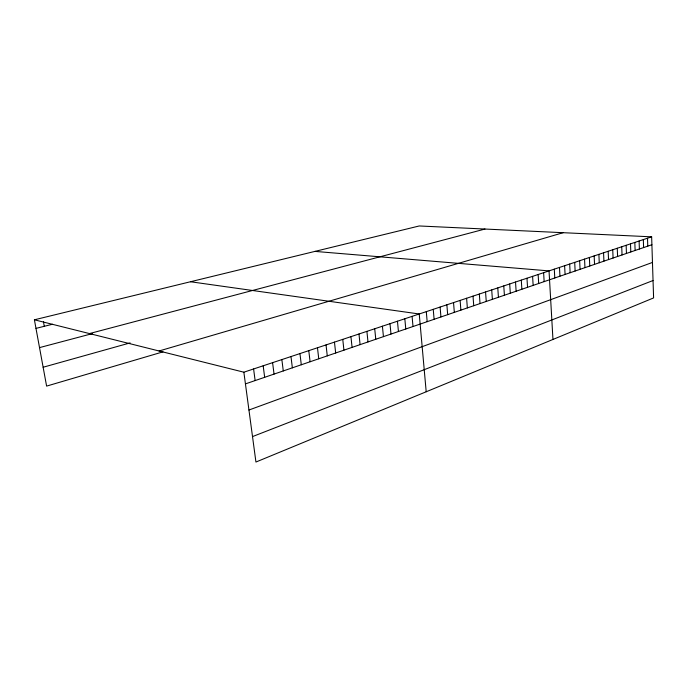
<?xml version="1.0" encoding="UTF-8"?>
<svg xmlns="http://www.w3.org/2000/svg" width="688" height="688" viewBox="0 0 688 688"><rect width="100%" height="100%" fill="white"/><g stroke="black" fill="none" stroke-linecap="round" stroke-linejoin="round"><path stroke-width="1.03" d="M252.522 436.588L653.041 280.523M248.944 410.022L652.465 262.438M245.435 383.895L651.897 244.73M243.862 372.199L651.648 236.835L653.6 297.921L255.936 462.035L243.862 372.199L34.4 319.8L46.603 386.106L162.996 351.852M159.066 350.983L563.145 232.699M43.138 367.237L130.109 342.899M89.466 333.577L484.98 229.044M39.517 347.612L92.321 333.628M35.982 328.382L52.477 324.254M34.4 319.8L419.241 225.965L651.648 236.835M314.923 251.395L549.033 270.9L552.954 339.459M190.481 281.745L419.233 313.986L426.199 391.764M43.421 321.563L44.281 326.301M253.597 368.966L255.128 380.576M263.177 365.792L264.665 377.308M272.594 362.662L274.048 374.1M281.865 359.583L283.275 370.935M290.981 356.556L292.357 367.831M299.951 353.58L301.292 364.769M308.783 350.648L310.09 361.759M317.478 347.767L318.75 358.792M326.035 344.92L327.273 355.877M334.463 342.125L335.667 352.996M342.762 339.373L343.931 350.166M350.932 336.656L352.075 347.38M358.981 333.99L360.091 344.636M366.902 331.358L367.994 341.936M374.711 328.761L375.777 339.27M382.408 326.207L383.44 336.647M389.993 323.695L390.99 334.058M397.458 321.21L398.438 331.513M404.828 318.768L405.774 328.993M412.086 316.36L413.006 326.516M426.293 311.647L427.171 321.674M433.242 309.333L434.102 319.301M440.105 307.054L440.939 316.962M446.865 304.81L447.682 314.648M453.538 302.6L454.329 312.378M460.117 300.415L460.883 310.133M466.602 298.257L467.358 307.914M473.009 296.132L473.74 305.73M479.33 294.043L480.035 303.571M485.556 291.97L486.253 301.447M491.714 289.932L492.384 299.349M497.777 287.911L498.43 297.276M503.771 285.924L504.407 295.229M515.527 282.02L516.12 291.213M509.688 283.963L510.307 293.208M521.289 280.111L521.874 289.252M526.974 278.219L527.541 287.309M532.598 276.352L533.148 285.391M538.145 274.512L538.678 283.499M543.623 272.697L544.148 281.624M554.287 269.154L554.786 277.986M559.482 267.434L559.963 276.206M569.681 264.046L570.137 272.723M564.616 265.723L565.08 274.46M574.695 262.377L575.134 271.012M579.649 260.735L580.07 269.326M589.375 257.51L589.779 265.998M584.542 259.109L584.955 267.649M594.157 255.919L594.544 264.364M603.557 252.797L603.926 261.156M598.887 254.354L599.265 262.756M608.175 251.266L608.527 259.582M617.265 248.248L617.592 256.478M612.741 249.753L613.085 258.017M621.728 246.768L622.047 254.956M630.509 243.853L630.81 251.954M626.14 245.306L626.458 253.442M634.826 242.417L635.119 250.475M643.332 239.596L643.598 247.577M639.1 240.998L639.384 249.022M647.511 238.211L647.769 246.149"/></g></svg>
